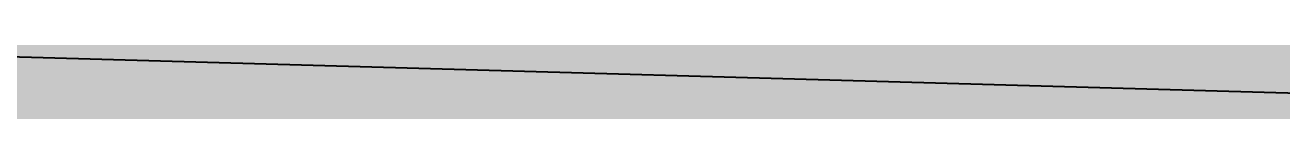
# Model space of a CAD drawing. Extents: x 383425 to 391668, y 6055101 to 6059545.
# Drawn here: x 384610.51 to 384618.93, y 6058466.03 to 6058466.4 of the extents above; entities that cross this region are included whole.
import ezdxf
from ezdxf.enums import TextEntityAlignment as Align

# ---------------------------------------------------------------- set-up
doc = ezdxf.new("R2010")
doc.units = 0
doc.header["$LTSCALE"] = 5
for name, color, linetype in [('AS-UNDERLAY-H', 141, 'Continuous'), ('CG-NOTES', 7, 'Continuous'), ('P-PROPOSED', 10, 'Continuous')]:
    doc.layers.add(name, color=color, linetype=linetype)
doc.styles.add('80L', font='ARIALN.TTF', dxfattribs={"height": 10})

# ---------------------------------------------------------------- blocks, each defined once
blk = doc.blocks.new('*U113')
at = {"layer": 'AS-UNDERLAY-H'}
h = blk.add_hatch(color=256, dxfattribs=at)
h.dxf.hatch_style = 1
edge = h.paths.add_edge_path()
edge.add_arc((0, 0), 11, 0, 360)
at = {"layer": 'CG-NOTES', "color": 182}
blk.add_circle((0, 0), 11, dxfattribs=at)
at = {"color": 182, "style": '80L'}
blk.add_attdef('#', text='', height=10, dxfattribs=at).set_placement((0, 0), align=Align.MIDDLE_CENTER)

msp = doc.modelspace()

# ---------------------------------------------------------------- linework, layer by layer
at = {"layer": 'P-PROPOSED'}
msp.add_lwpolyline([(384331.1863, 6058493.7179), (384603.2354, 6058486.0865), (384597.4165, 6058466.7495), (385022.0679, 6058454.8372), (385297.1382, 6058446.2868)], dxfattribs=at)

# ---------------------------------------------------------------- block references
at = {"layer": 'CG-NOTES'}
msp.add_blockref('*U113', (384615.8941, 6058464.0385), dxfattribs=at).add_auto_attribs({'#': '217'})

doc.saveas('drawing.dxf')
